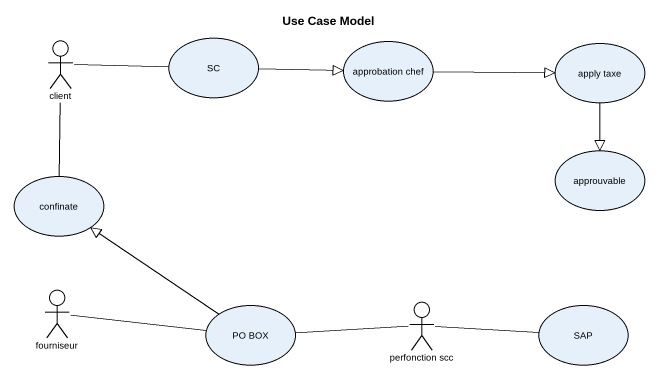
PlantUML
@startuml
title Use Case Model
actor client
usecase SC
usecase "approbation chef" as approbation_chef
usecase "apply taxe" as apply_taxe
usecase approuvable
usecase confinate
actor fourniseur
usecase "PO BOX" as PO_BOX
actor "perfonction scc" as perfonction_scc
usecase SAP
client -right- SC
client -- confinate
SC -right-|> approbation_chef
approbation_chef -right-|> apply_taxe
apply_taxe --|> approuvable
fourniseur -right- PO_BOX
PO_BOX -up-|> confinate
PO_BOX -right- perfonction_scc
perfonction_scc -right- SAP
@enduml
